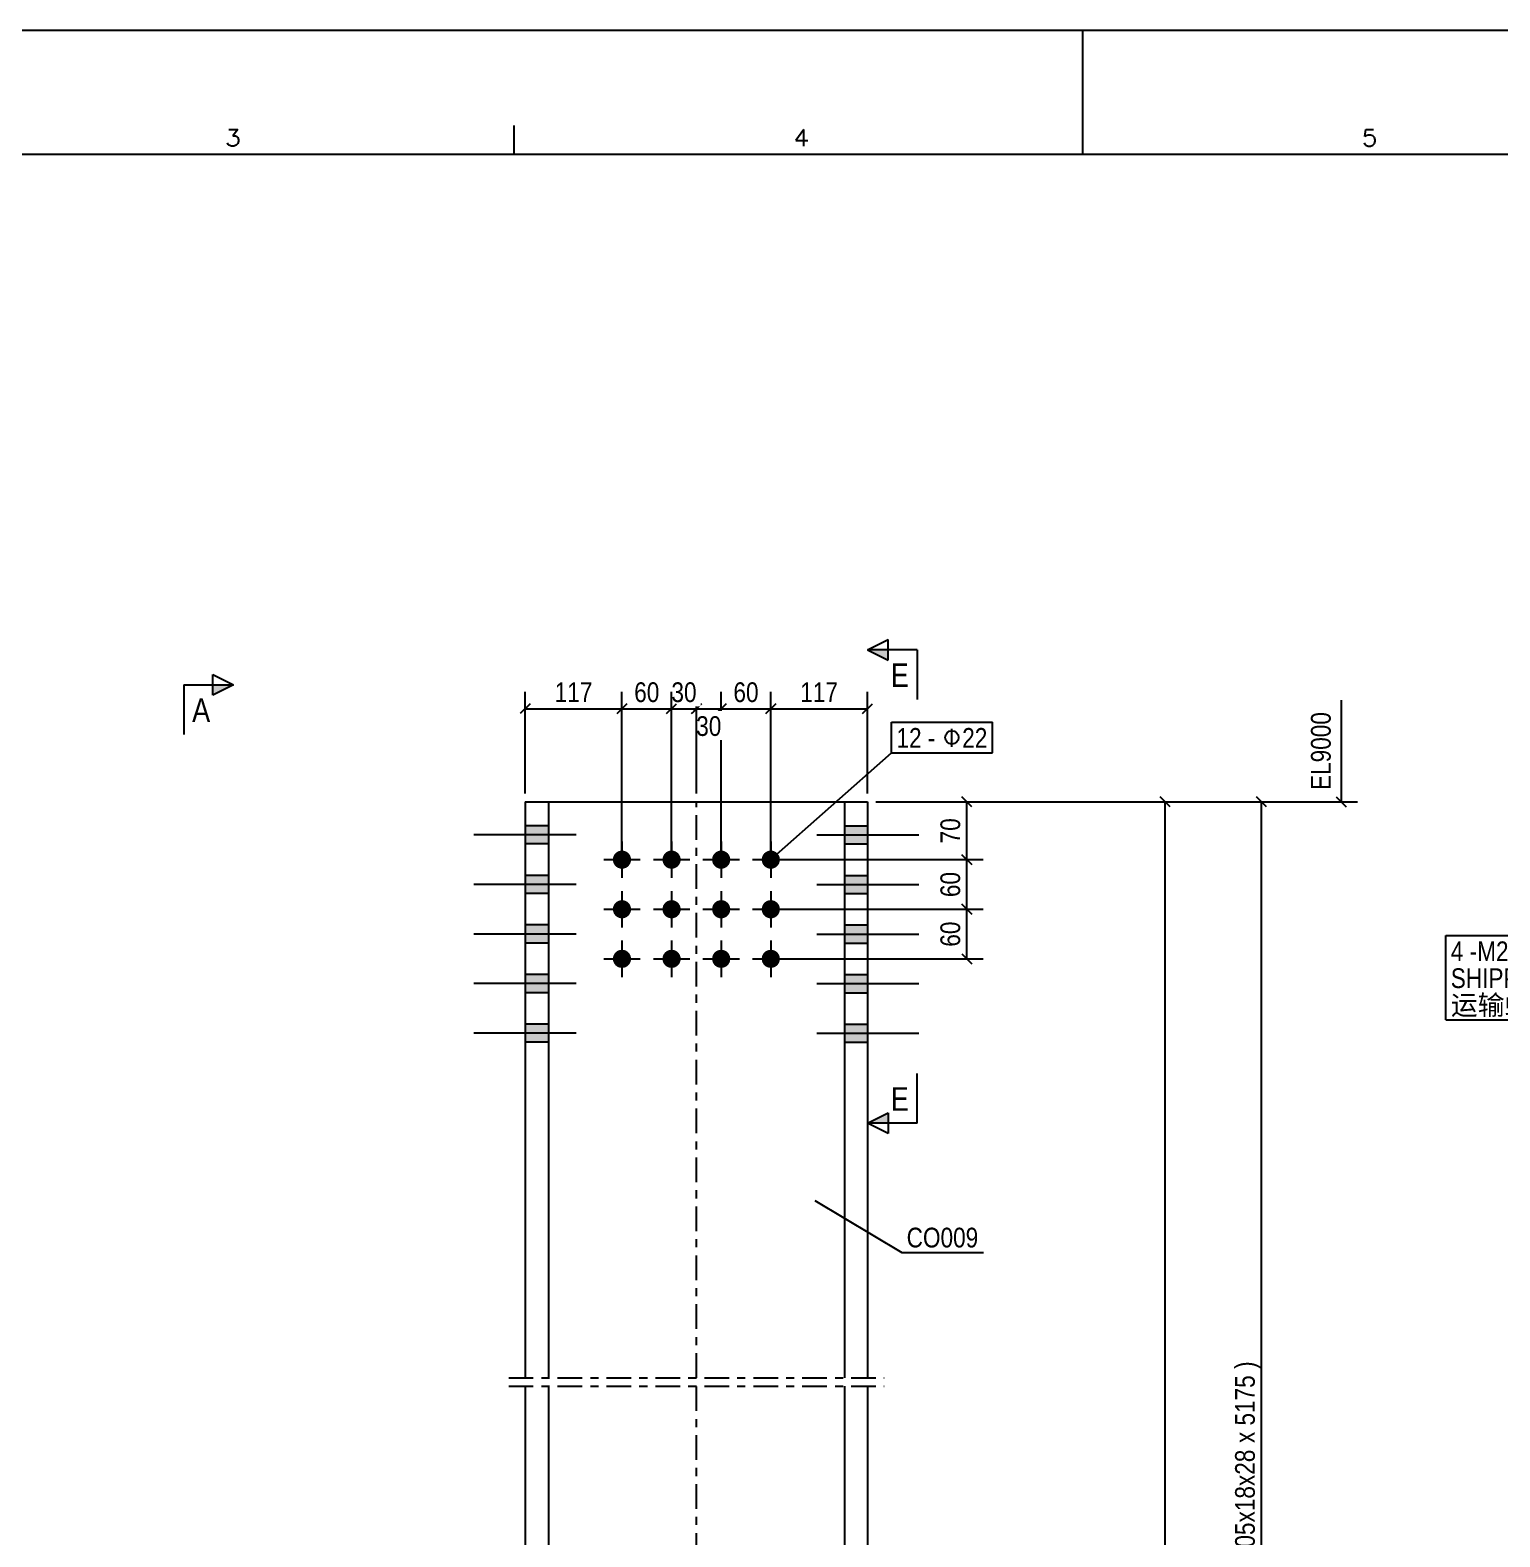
# Model space of a CAD drawing. Header units: millimetres. Extents: x -258 to 337, y -124 to 296.
# Drawn here: x -80.6 to 97.2, y 114.1 to 296.4 of the extents above; entities that cross this region are included whole.
import ezdxf

# ---------------------------------------------------------------- set-up
doc = ezdxf.new("R2010")
doc.units = ezdxf.units.MM
doc.linetypes.add('DXK_LINE_DOT3', pattern=[5.9187, 2.979, -0.9799, 0.9799, -0.9799])
doc.styles.add('Arial Narrow', font='ARIALN.TTF', dxfattribs={"height": 0.2})

# ---------------------------------------------------------------- blocks, each defined once
blk = doc.blocks.new('Unknown-234524341-28322')
at = {"color": 7, "linetype": 'Continuous'}
for p, q in [((-258.34, 296.37), (336.67, 296.37)), ((46.68, 296.37), (46.68, 281.35)), ((-22.07, 284.85), (-22.07, 281.35)), ((-56.62, 282.54), (-56.72, 282.73)), ((-56.53, 284.35), (-55.48, 284.35)), ((-55.48, 284.35), (-56.05, 283.59)), ((-56.05, 283.59), (-55.76, 283.59)), ((-55.76, 283.59), (-55.57, 283.49)), ((-55.48, 282.64), (-55.67, 282.44)), ((-55.57, 283.49), (-55.48, 283.4)), ((-55.48, 283.4), (-55.38, 283.11)), ((-55.38, 282.92), (-55.48, 282.64)), ((-55.38, 283.11), (-55.38, 282.92)), ((12.98, 284.35), (12.02, 283.02)), ((12.02, 283.02), (13.46, 283.02)), ((12.98, 282.35), (12.98, 284.35)), ((80.77, 282.73), (80.86, 282.54)), ((80.86, 283.49), (80.96, 284.35)), ((80.96, 283.59), (80.86, 283.49)), ((80.96, 284.35), (81.9, 284.35)), ((81.24, 283.68), (80.96, 283.59)), ((81.52, 283.68), (81.24, 283.68)), ((81.81, 283.59), (81.52, 283.68)), ((82, 283.4), (81.81, 283.59)), ((81.81, 282.44), (82, 282.64)), ((82.09, 283.11), (82, 283.4)), ((82, 282.64), (82.09, 282.92)), ((82.09, 282.92), (82.09, 283.11)), ((-228.29, 281.35), (321.63, 281.35)), ((-56.53, 282.44), (-56.62, 282.54)), ((-56.24, 282.35), (-56.53, 282.44)), ((-55.95, 282.35), (-56.24, 282.35)), ((-55.67, 282.44), (-55.95, 282.35)), ((80.86, 282.54), (80.96, 282.44)), ((80.96, 282.44), (81.24, 282.35)), ((81.24, 282.35), (81.52, 282.35)), ((81.52, 282.35), (81.81, 282.44))]:
    blk.add_line(p, q, dxfattribs=at)
blk = doc.blocks.new('Bolt-234524341-2439 - 2344')
at = {"linetype": 'Continuous'}
for points in [[(-7.9, 196, -1), (-10.1, 196, -1)], [(-1.9, 196, -1), (-4.1, 196, -1)], [(4.1, 196, -1), (1.9, 196, -1)], [(10.1, 196, -1), (7.9, 196, -1)], [(-7.9, 190, -1), (-10.1, 190, -1)], [(-1.9, 190, -1), (-4.1, 190, -1)], [(4.1, 190, -1), (1.9, 190, -1)], [(10.1, 190, -1), (7.9, 190, -1)], [(-7.9, 184, -1), (-10.1, 184, -1)], [(-1.9, 184, -1), (-4.1, 184, -1)], [(4.1, 184, -1), (1.9, 184, -1)], [(10.1, 184, -1), (7.9, 184, -1)]]:
    blk.add_hatch(color=3, dxfattribs=at).paths.add_polyline_path(points)
at = {"color": 3, "linetype": 'Continuous'}
for p, q in [((-9, 198.2), (-9, 193.8)), ((-3, 198.2), (-3, 193.8)), ((3, 198.2), (3, 193.8)), ((9, 198.2), (9, 193.8)), ((-11.2, 196), (-6.8, 196)), ((-5.2, 196), (-0.8, 196)), ((0.8, 196), (5.2, 196)), ((6.8, 196), (11.2, 196)), ((-9, 192.2), (-9, 187.8)), ((-3, 192.2), (-3, 187.8)), ((3, 192.2), (3, 187.8)), ((9, 192.2), (9, 187.8)), ((-11.2, 190), (-6.8, 190)), ((-5.2, 190), (-0.8, 190)), ((0.8, 190), (5.2, 190)), ((6.8, 190), (11.2, 190)), ((-9, 186.2), (-9, 181.8)), ((-3, 186.2), (-3, 181.8)), ((3, 186.2), (3, 181.8)), ((9, 186.2), (9, 181.8)), ((-11.2, 184), (-6.8, 184)), ((-5.2, 184), (-0.8, 184)), ((0.8, 184), (5.2, 184)), ((6.8, 184), (11.2, 184))]:
    blk.add_line(p, q, dxfattribs=at)
blk = doc.blocks.new('Part-234524341-2385 - 2344')
at = {"color": 2, "linetype": 'Continuous'}
for p, q in [((-20.7, 203), (20.7, 203)), ((-20.7, 203), (-20.7, 133.3)), ((-17.9, 203), (-17.9, 133.3)), ((17.9, 203), (17.9, 133.3)), ((20.7, 203), (20.7, 133.3)), ((-20.7, 132.3), (-20.7, 5)), ((-17.9, 132.3), (-17.9, 5)), ((17.9, 132.3), (17.9, 5)), ((20.7, 132.3), (20.7, 5))]:
    blk.add_line(p, q, dxfattribs=at)
at = {"color": 7, "linetype": 'DXK_LINE_DOT3'}
for p, q in [((0, 133.3), (0, 203)), ((0, 5), (0, 132.3))]:
    blk.add_line(p, q, dxfattribs=at)
at = {"color": 4, "linetype": 'DXK_LINE_DOT3'}
for p, q in [((-22.7, 133.3), (22.7, 133.3)), ((-22.7, 132.3), (22.7, 132.3))]:
    blk.add_line(p, q, dxfattribs=at)
blk = doc.blocks.new('Bolt-234524341-2435 - 2344')
at = {"linetype": 'Continuous'}
for points in [[(-17.9, 197.9), (-17.9, 200.1), (-20.7, 200.1), (-20.7, 197.9)], [(-17.9, 197.9), (-17.9, 200.1), (-20.7, 200.1), (-20.7, 197.9)], [(-17.9, 191.9), (-17.9, 194.1), (-20.7, 194.1), (-20.7, 191.9)], [(-17.9, 191.9), (-17.9, 194.1), (-20.7, 194.1), (-20.7, 191.9)], [(-17.9, 185.9), (-17.9, 188.1), (-20.7, 188.1), (-20.7, 185.9)], [(-17.9, 185.9), (-17.9, 188.1), (-20.7, 188.1), (-20.7, 185.9)], [(-17.9, 179.9), (-17.9, 182.1), (-20.7, 182.1), (-20.7, 179.9)], [(-17.9, 179.9), (-17.9, 182.1), (-20.7, 182.1), (-20.7, 179.9)], [(-17.9, 173.9), (-17.9, 176.1), (-20.7, 176.1), (-20.7, 173.9)], [(-17.9, 173.9), (-17.9, 176.1), (-20.7, 176.1), (-20.7, 173.9)]]:
    blk.add_hatch(color=3, dxfattribs=at).paths.add_polyline_path(points)
at = {"color": 3, "linetype": 'Continuous'}
for p, q in [((-14.56, 199), (-26.9, 199)), ((-14.56, 199), (-26.9, 199)), ((-17.9, 200.1), (-20.7, 200.1)), ((-17.9, 200.1), (-20.7, 200.1)), ((-17.9, 197.9), (-20.7, 197.9)), ((-17.9, 197.9), (-20.7, 197.9)), ((-17.9, 194.1), (-20.7, 194.1)), ((-17.9, 194.1), (-20.7, 194.1)), ((-14.56, 193), (-26.9, 193)), ((-14.56, 193), (-26.9, 193)), ((-17.9, 191.9), (-20.7, 191.9)), ((-17.9, 191.9), (-20.7, 191.9)), ((-17.9, 188.1), (-20.7, 188.1)), ((-17.9, 188.1), (-20.7, 188.1)), ((-14.56, 187), (-26.9, 187)), ((-14.56, 187), (-26.9, 187)), ((-17.9, 185.9), (-20.7, 185.9)), ((-17.9, 185.9), (-20.7, 185.9)), ((-14.56, 181), (-26.9, 181)), ((-14.56, 181), (-26.9, 181)), ((-17.9, 182.1), (-20.7, 182.1)), ((-17.9, 182.1), (-20.7, 182.1)), ((-17.9, 179.9), (-20.7, 179.9)), ((-17.9, 179.9), (-20.7, 179.9)), ((-17.9, 176.1), (-20.7, 176.1)), ((-17.9, 176.1), (-20.7, 176.1)), ((-14.56, 175), (-26.9, 175)), ((-14.56, 175), (-26.9, 175)), ((-17.9, 173.9), (-20.7, 173.9)), ((-17.9, 173.9), (-20.7, 173.9))]:
    blk.add_line(p, q, dxfattribs=at)
blk = doc.blocks.new('Bolt-234524341-2436 - 2344')
at = {"linetype": 'Continuous'}
for points in [[(20.7, 197.9), (20.7, 200.1), (17.9, 200.1), (17.9, 197.9)], [(20.7, 197.9), (20.7, 200.1), (17.9, 200.1), (17.9, 197.9)], [(20.7, 191.9), (20.7, 194.1), (17.9, 194.1), (17.9, 191.9)], [(20.7, 191.9), (20.7, 194.1), (17.9, 194.1), (17.9, 191.9)], [(20.7, 185.9), (20.7, 188.1), (17.9, 188.1), (17.9, 185.9)], [(20.7, 185.9), (20.7, 188.1), (17.9, 188.1), (17.9, 185.9)], [(20.7, 179.9), (20.7, 182.1), (17.9, 182.1), (17.9, 179.9)], [(20.7, 179.9), (20.7, 182.1), (17.9, 182.1), (17.9, 179.9)], [(20.7, 173.9), (20.7, 176.1), (17.9, 176.1), (17.9, 173.9)], [(20.7, 173.9), (20.7, 176.1), (17.9, 176.1), (17.9, 173.9)]]:
    blk.add_hatch(color=3, dxfattribs=at).paths.add_polyline_path(points)
at = {"color": 3, "linetype": 'Continuous'}
for p, q in [((14.56, 199), (26.9, 199)), ((14.56, 199), (26.9, 199)), ((17.9, 200.1), (20.7, 200.1)), ((17.9, 200.1), (20.7, 200.1)), ((17.9, 197.9), (20.7, 197.9)), ((17.9, 197.9), (20.7, 197.9)), ((17.9, 194.1), (20.7, 194.1)), ((17.9, 194.1), (20.7, 194.1)), ((14.56, 193), (26.9, 193)), ((14.56, 193), (26.9, 193)), ((17.9, 191.9), (20.7, 191.9)), ((17.9, 191.9), (20.7, 191.9)), ((17.9, 188.1), (20.7, 188.1)), ((17.9, 188.1), (20.7, 188.1)), ((14.56, 187), (26.9, 187)), ((14.56, 187), (26.9, 187)), ((17.9, 185.9), (20.7, 185.9)), ((17.9, 185.9), (20.7, 185.9)), ((14.56, 181), (26.9, 181)), ((14.56, 181), (26.9, 181)), ((17.9, 182.1), (20.7, 182.1)), ((17.9, 182.1), (20.7, 182.1)), ((17.9, 179.9), (20.7, 179.9)), ((17.9, 179.9), (20.7, 179.9)), ((17.9, 176.1), (20.7, 176.1)), ((17.9, 176.1), (20.7, 176.1)), ((14.56, 175), (26.9, 175)), ((14.56, 175), (26.9, 175)), ((17.9, 173.9), (20.7, 173.9)), ((17.9, 173.9), (20.7, 173.9))]:
    blk.add_line(p, q, dxfattribs=at)
blk = doc.blocks.new('Bolt-234524341-2437 - 2344')
at = {"linetype": 'Continuous'}
for points in [[(-17.9, 197.9), (-17.9, 200.1), (-20.7, 200.1), (-20.7, 197.9)], [(-17.9, 197.9), (-17.9, 200.1), (-20.7, 200.1), (-20.7, 197.9)], [(-17.9, 191.9), (-17.9, 194.1), (-20.7, 194.1), (-20.7, 191.9)], [(-17.9, 191.9), (-17.9, 194.1), (-20.7, 194.1), (-20.7, 191.9)], [(-17.9, 185.9), (-17.9, 188.1), (-20.7, 188.1), (-20.7, 185.9)], [(-17.9, 185.9), (-17.9, 188.1), (-20.7, 188.1), (-20.7, 185.9)], [(-17.9, 179.9), (-17.9, 182.1), (-20.7, 182.1), (-20.7, 179.9)], [(-17.9, 179.9), (-17.9, 182.1), (-20.7, 182.1), (-20.7, 179.9)], [(-17.9, 173.9), (-17.9, 176.1), (-20.7, 176.1), (-20.7, 173.9)], [(-17.9, 173.9), (-17.9, 176.1), (-20.7, 176.1), (-20.7, 173.9)]]:
    blk.add_hatch(color=3, dxfattribs=at).paths.add_polyline_path(points)
at = {"color": 3, "linetype": 'Continuous'}
for p, q in [((-14.56, 199), (-26.9, 199)), ((-14.56, 199), (-26.9, 199)), ((-17.9, 200.1), (-20.7, 200.1)), ((-17.9, 200.1), (-20.7, 200.1)), ((-17.9, 197.9), (-20.7, 197.9)), ((-17.9, 197.9), (-20.7, 197.9)), ((-17.9, 194.1), (-20.7, 194.1)), ((-17.9, 194.1), (-20.7, 194.1)), ((-14.56, 193), (-26.9, 193)), ((-14.56, 193), (-26.9, 193)), ((-17.9, 191.9), (-20.7, 191.9)), ((-17.9, 191.9), (-20.7, 191.9)), ((-17.9, 188.1), (-20.7, 188.1)), ((-17.9, 188.1), (-20.7, 188.1)), ((-14.56, 187), (-26.9, 187)), ((-14.56, 187), (-26.9, 187)), ((-17.9, 185.9), (-20.7, 185.9)), ((-17.9, 185.9), (-20.7, 185.9)), ((-14.56, 181), (-26.9, 181)), ((-14.56, 181), (-26.9, 181)), ((-17.9, 182.1), (-20.7, 182.1)), ((-17.9, 182.1), (-20.7, 182.1)), ((-17.9, 179.9), (-20.7, 179.9)), ((-17.9, 179.9), (-20.7, 179.9)), ((-17.9, 176.1), (-20.7, 176.1)), ((-17.9, 176.1), (-20.7, 176.1)), ((-14.56, 175), (-26.9, 175)), ((-14.56, 175), (-26.9, 175)), ((-17.9, 173.9), (-20.7, 173.9)), ((-17.9, 173.9), (-20.7, 173.9))]:
    blk.add_line(p, q, dxfattribs=at)
blk = doc.blocks.new('Bolt-234524341-2438 - 2344')
at = {"linetype": 'Continuous'}
for points in [[(20.7, 197.9), (20.7, 200.1), (17.9, 200.1), (17.9, 197.9)], [(20.7, 197.9), (20.7, 200.1), (17.9, 200.1), (17.9, 197.9)], [(20.7, 191.9), (20.7, 194.1), (17.9, 194.1), (17.9, 191.9)], [(20.7, 191.9), (20.7, 194.1), (17.9, 194.1), (17.9, 191.9)], [(20.7, 185.9), (20.7, 188.1), (17.9, 188.1), (17.9, 185.9)], [(20.7, 185.9), (20.7, 188.1), (17.9, 188.1), (17.9, 185.9)], [(20.7, 179.9), (20.7, 182.1), (17.9, 182.1), (17.9, 179.9)], [(20.7, 179.9), (20.7, 182.1), (17.9, 182.1), (17.9, 179.9)], [(20.7, 173.9), (20.7, 176.1), (17.9, 176.1), (17.9, 173.9)], [(20.7, 173.9), (20.7, 176.1), (17.9, 176.1), (17.9, 173.9)]]:
    blk.add_hatch(color=3, dxfattribs=at).paths.add_polyline_path(points)
at = {"color": 3, "linetype": 'Continuous'}
for p, q in [((14.56, 199), (26.9, 199)), ((14.56, 199), (26.9, 199)), ((17.9, 200.1), (20.7, 200.1)), ((17.9, 200.1), (20.7, 200.1)), ((17.9, 197.9), (20.7, 197.9)), ((17.9, 197.9), (20.7, 197.9)), ((17.9, 194.1), (20.7, 194.1)), ((17.9, 194.1), (20.7, 194.1)), ((14.56, 193), (26.9, 193)), ((14.56, 193), (26.9, 193)), ((17.9, 191.9), (20.7, 191.9)), ((17.9, 191.9), (20.7, 191.9)), ((17.9, 188.1), (20.7, 188.1)), ((17.9, 188.1), (20.7, 188.1)), ((14.56, 187), (26.9, 187)), ((14.56, 187), (26.9, 187)), ((17.9, 185.9), (20.7, 185.9)), ((17.9, 185.9), (20.7, 185.9)), ((14.56, 181), (26.9, 181)), ((14.56, 181), (26.9, 181)), ((17.9, 182.1), (20.7, 182.1)), ((17.9, 182.1), (20.7, 182.1)), ((17.9, 179.9), (20.7, 179.9)), ((17.9, 179.9), (20.7, 179.9)), ((17.9, 176.1), (20.7, 176.1)), ((17.9, 176.1), (20.7, 176.1)), ((14.56, 175), (26.9, 175)), ((14.56, 175), (26.9, 175)), ((17.9, 173.9), (20.7, 173.9)), ((17.9, 173.9), (20.7, 173.9))]:
    blk.add_line(p, q, dxfattribs=at)
blk = doc.blocks.new('StraightDimension-234524341-3884 - 2344')
at = {"color": 7, "linetype": 'Continuous'}
for p, q in [((10, 190), (34.7, 190)), ((33.3, 189.4), (32.1, 190.6)), ((32.7, 184), (32.7, 190)), ((32.1, 184.6), (33.3, 183.4)), ((10, 184), (34.7, 184))]:
    blk.add_line(p, q, dxfattribs=at)
at = {"color": 0}
blk.add_wipeout([(32.4, 189.02), (28.9, 189.02), (28.9, 184.97), (32.4, 184.97)], dxfattribs=at)
at = {"color": 4, "style": 'Arial Narrow'}
blk.add_text('60', height=2.386, rotation=90.0002, dxfattribs=at).set_placement((31.9, 185.47))
blk = doc.blocks.new('StraightDimension-234524341-3883 - 2344')
at = {"color": 7, "linetype": 'Continuous'}
for p, q in [((10, 196), (34.7, 196)), ((33.3, 195.4), (32.1, 196.6)), ((32.7, 190), (32.7, 196)), ((10, 190), (34.7, 190)), ((32.1, 190.6), (33.3, 189.4))]:
    blk.add_line(p, q, dxfattribs=at)
at = {"color": 0}
blk.add_wipeout([(32.4, 195.02), (28.9, 195.02), (28.9, 190.97), (32.4, 190.97)], dxfattribs=at)
at = {"color": 4, "style": 'Arial Narrow'}
blk.add_text('60', height=2.386, rotation=90.0002, dxfattribs=at).set_placement((31.9, 191.47))
blk = doc.blocks.new('StraightDimension-234524341-3882 - 2344')
at = {"color": 7, "linetype": 'Continuous'}
for p, q in [((21.7, 203), (34.7, 203)), ((33.3, 202.4), (32.1, 203.6)), ((32.7, 196), (32.7, 203)), ((10, 196), (34.7, 196)), ((32.1, 196.6), (33.3, 195.4))]:
    blk.add_line(p, q, dxfattribs=at)
at = {"color": 0}
blk.add_wipeout([(32.4, 201.52), (28.9, 201.52), (28.9, 197.47), (32.4, 197.47)], dxfattribs=at)
at = {"color": 4, "style": 'Arial Narrow'}
blk.add_text('70', height=2.386, rotation=90.0002, dxfattribs=at).set_placement((31.9, 197.97))
blk = doc.blocks.new('StraightDimension-234524341-4947 - 2344')
at = {"color": 7, "linetype": 'Continuous'}
for p, q in [((21.7, 203), (70.34, 203)), ((68.94, 202.4), (67.74, 203.6)), ((68.34, -15), (68.34, 203))]:
    blk.add_line(p, q, dxfattribs=at)
at = {"color": 0}
blk.add_wipeout([(67.54, 124.66), (65.04, 124.66), (65.04, 100.76), (67.54, 100.76)], dxfattribs=at)
blk.add_wipeout([(67.54, 124.66), (65.04, 124.66), (65.04, 100.76), (67.54, 100.76)], dxfattribs=at)
at = {"color": 4, "style": 'Arial Narrow'}
blk.add_text('HW414x405x18x28', height=2.3861, rotation=90.0002, dxfattribs=at).set_placement((67.54, 100.76))
at = {"color": 0}
blk.add_wipeout([(67.54, 126.78), (65.04, 126.78), (65.04, 125.41), (67.54, 125.41)], dxfattribs=at)
blk.add_wipeout([(67.54, 126.78), (65.04, 126.78), (65.04, 125.41), (67.54, 125.41)], dxfattribs=at)
blk.add_wipeout([(67.54, 133.63), (65.04, 133.63), (65.04, 127.53), (67.54, 127.53)], dxfattribs=at)
blk.add_wipeout([(67.54, 133.63), (65.04, 133.63), (65.04, 127.53), (67.54, 127.53)], dxfattribs=at)
at = {"color": 4, "style": 'Arial Narrow'}
blk.add_text('x', height=2.39, rotation=90.0002, dxfattribs=at).set_placement((67.54, 125.41))
at = {"color": 0}
blk.add_wipeout([(67.54, 135.29), (65.04, 135.29), (65.04, 134.38), (67.54, 134.38)], dxfattribs=at)
blk.add_wipeout([(67.54, 135.29), (65.04, 135.29), (65.04, 134.38), (67.54, 134.38)], dxfattribs=at)
at = {"color": 4, "style": 'Arial Narrow'}
for s, height, p in [(')', 2.39, (67.54, 134.38)), ('5175', 2.386, (67.54, 127.53))]:
    blk.add_text(s, height=height, rotation=90.0002, dxfattribs=at).set_placement(p)
blk = doc.blocks.new('StraightDimension-234524341-4959 - 2344')
at = {"color": 7, "linetype": 'Continuous'}
for p, q in [((77.97, 215.31), (77.97, 203)), ((21.7, 203), (79.97, 203)), ((77.37, 203.6), (78.57, 202.4))]:
    blk.add_line(p, q, dxfattribs=at)
at = {"color": 0}
blk.add_wipeout([(77.22, 214.38), (73.72, 214.38), (73.72, 203.93), (77.22, 203.93)], dxfattribs=at)
at = {"color": 4, "style": 'Arial Narrow'}
blk.add_text('EL9000', height=2.386, rotation=90.0002, dxfattribs=at).set_placement((76.72, 204.43))
blk = doc.blocks.new('StraightDimension-234524341-7719 - 2344')
at = {"color": 7, "linetype": 'Continuous'}
for p, q in [((9, 197), (9, 216.32)), ((20.7, 204), (20.7, 216.32)), ((9.6, 214.87), (8.4, 213.67)), ((9, 214.27), (20.7, 214.27)), ((20.1, 213.67), (21.3, 214.87))]:
    blk.add_line(p, q, dxfattribs=at)
at = {"color": 0}
blk.add_wipeout([(17.64, 214.57), (17.64, 218.07), (12.06, 218.07), (12.06, 214.57)], dxfattribs=at)
at = {"color": 4, "style": 'Arial Narrow'}
blk.add_text('117', height=2.386, dxfattribs=at).set_placement((12.56, 215.07))
blk = doc.blocks.new('StraightDimension-234524341-7720 - 2344')
at = {"color": 7, "linetype": 'Continuous'}
for p, q in [((3, 197), (3, 216.32)), ((9, 197), (9, 216.32)), ((3.6, 214.87), (2.4, 213.67)), ((3, 214.27), (9, 214.27)), ((8.4, 213.67), (9.6, 214.87))]:
    blk.add_line(p, q, dxfattribs=at)
at = {"color": 0}
blk.add_wipeout([(8.02, 214.57), (8.02, 218.07), (3.98, 218.07), (3.98, 214.57)], dxfattribs=at)
at = {"color": 4, "style": 'Arial Narrow'}
blk.add_text('60', height=2.386, dxfattribs=at).set_placement((4.48, 215.07))
blk = doc.blocks.new('StraightDimension-234524341-7721 - 2344')
at = {"color": 7, "linetype": 'Continuous'}
for p, q in [((0, 204), (0, 216.27)), ((3, 197), (3, 216.27)), ((-0.6, 213.67), (0.6, 214.87)), ((0, 214.27), (3, 214.27)), ((3.6, 214.87), (2.4, 213.67))]:
    blk.add_line(p, q, dxfattribs=at)
at = {"color": 0}
blk.add_wipeout([(3.52, 210.47), (3.52, 213.97), (-0.52, 213.97), (-0.52, 210.47)], dxfattribs=at)
at = {"color": 4, "style": 'Arial Narrow'}
blk.add_text('30', height=2.386, dxfattribs=at).set_placement((-0.02, 210.97))
blk = doc.blocks.new('StraightDimension-234524341-7722 - 2344')
at = {"color": 7, "linetype": 'Continuous'}
for p, q in [((-3, 197), (-3, 216.32)), ((0, 204), (0, 216.32)), ((-3.6, 213.67), (-2.4, 214.87)), ((-3, 214.27), (0, 214.27)), ((0.6, 214.87), (-0.6, 213.67))]:
    blk.add_line(p, q, dxfattribs=at)
at = {"color": 0}
blk.add_wipeout([(0.52, 214.57), (0.52, 218.07), (-3.52, 218.07), (-3.52, 214.57)], dxfattribs=at)
at = {"color": 4, "style": 'Arial Narrow'}
blk.add_text('30', height=2.386, dxfattribs=at).set_placement((-3.02, 215.07))
blk = doc.blocks.new('StraightDimension-234524341-7723 - 2344')
at = {"color": 7, "linetype": 'Continuous'}
for p, q in [((-9, 197), (-9, 216.32)), ((-3, 197), (-3, 216.32)), ((-8.4, 214.87), (-9.6, 213.67)), ((-9, 214.27), (-3, 214.27)), ((-3.6, 213.67), (-2.4, 214.87))]:
    blk.add_line(p, q, dxfattribs=at)
at = {"color": 0}
blk.add_wipeout([(-3.98, 214.57), (-3.98, 218.07), (-8.02, 218.07), (-8.02, 214.57)], dxfattribs=at)
at = {"color": 4, "style": 'Arial Narrow'}
blk.add_text('60', height=2.386, dxfattribs=at).set_placement((-7.52, 215.07))
blk = doc.blocks.new('StraightDimension-234524341-7724 - 2344')
at = {"color": 7, "linetype": 'Continuous'}
for p, q in [((-20.7, 204), (-20.7, 216.32)), ((-9, 197), (-9, 216.32)), ((-20.1, 214.87), (-21.3, 213.67)), ((-20.7, 214.27), (-9, 214.27)), ((-9.6, 213.67), (-8.4, 214.87))]:
    blk.add_line(p, q, dxfattribs=at)
at = {"color": 0}
blk.add_wipeout([(-12.06, 214.57), (-12.06, 218.07), (-17.64, 218.07), (-17.64, 214.57)], dxfattribs=at)
at = {"color": 4, "style": 'Arial Narrow'}
blk.add_text('117', height=2.386, dxfattribs=at).set_placement((-17.14, 215.07))
blk = doc.blocks.new('StraightDimension-234524341-7862 - 2344')
at = {"color": 7, "linetype": 'Continuous'}
for p, q in [((21.7, 203), (58.7, 203)), ((57.3, 202.4), (56.1, 203.6)), ((56.7, 5), (56.7, 203))]:
    blk.add_line(p, q, dxfattribs=at)
blk = doc.blocks.new('Mark-234524341-2522 - 2344')
at = {"color": 0}
blk.add_wipeout([(34.11, 149.08), (34.11, 151.58), (25.43, 151.58), (25.43, 149.08)], dxfattribs=at)
blk.add_wipeout([(34.11, 149.08), (34.11, 151.58), (25.43, 151.58), (25.43, 149.08)], dxfattribs=at)
at = {"color": 7, "linetype": 'Continuous'}
for p, q in [((14.31, 154.77), (24.83, 148.48)), ((24.83, 148.48), (34.71, 148.48))]:
    blk.add_line(p, q, dxfattribs=at)
at = {"color": 3, "style": 'Arial Narrow'}
blk.add_text('CO009', height=2.386, dxfattribs=at).set_placement((25.43, 149.08))
blk = doc.blocks.new('Mark-234524341-3948 - 2344')
at = {"color": 0}
blk.add_wipeout([(27.24, 209.54), (27.24, 212.04), (24.2, 212.04), (24.2, 209.54)], dxfattribs=at)
blk.add_wipeout([(27.24, 209.54), (27.24, 212.04), (24.2, 212.04), (24.2, 209.54)], dxfattribs=at)
at = {"color": 7, "linetype": 'Continuous'}
for p, q in [((23.6, 208.94), (23.6, 212.64)), ((9, 196), (23.6, 208.94))]:
    blk.add_line(p, q, dxfattribs=at)
at = {"color": 0}
blk.add_wipeout([(28.9, 209.54), (28.9, 212.04), (27.99, 212.04), (27.99, 209.54)], dxfattribs=at)
blk.add_wipeout([(28.9, 209.54), (28.9, 212.04), (27.99, 212.04), (27.99, 209.54)], dxfattribs=at)
at = {"color": 3, "style": 'Arial Narrow'}
blk.add_text('12', height=2.386, dxfattribs=at).set_placement((24.2, 209.54))
at = {"color": 0}
blk.add_wipeout([(32.15, 209.54), (32.15, 212.04), (29.65, 212.04), (29.65, 209.54)], dxfattribs=at)
at = {"color": 3, "linetype": 'Continuous'}
blk.add_line((30.9, 209.66), (30.9, 211.85), dxfattribs=at)
at = {"color": 3, "style": 'Arial Narrow'}
blk.add_text('-', height=2.39, dxfattribs=at).set_placement((27.99, 209.54))
at = {"color": 0}
blk.add_wipeout([(35.2, 209.54), (35.2, 212.04), (32.15, 212.04), (32.15, 209.54)], dxfattribs=at)
blk.add_wipeout([(35.2, 209.54), (35.2, 212.04), (32.15, 212.04), (32.15, 209.54)], dxfattribs=at)
at = {"color": 7, "linetype": 'Continuous'}
for p, q in [((23.6, 212.64), (35.8, 212.64)), ((35.8, 208.94), (35.8, 212.64)), ((23.6, 208.94), (35.8, 208.94))]:
    blk.add_line(p, q, dxfattribs=at)
at = {"color": 3, "linetype": 'Continuous'}
blk.add_circle((30.9, 210.79), 0.812, dxfattribs=at)
at = {"color": 3, "style": 'Arial Narrow'}
blk.add_text('22', height=2.386, dxfattribs=at).set_placement((32.15, 209.54))
blk = doc.blocks.new('SectionMark-234524341-5516 - 2344')
at = {"color": 6, "linetype": 'Continuous'}
for p, q in [((20.7, 221.38), (23.2, 222.63)), ((26.7, 221.38), (20.7, 221.38)), ((26.7, 221.38), (26.7, 215.38)), ((26.7, 164.11), (26.7, 170.11)), ((26.7, 164.11), (20.7, 164.11)), ((23.2, 162.86), (20.7, 164.11))]:
    blk.add_line(p, q, dxfattribs=at)
at = {"color": 0, "linetype": 'Continuous'}
for points in [[(25.7, 216.88), (25.7, 219.88), (23.51, 219.88), (23.51, 216.88)], [(25.7, 165.61), (25.7, 168.61), (23.51, 168.61), (23.51, 165.61)]]:
    blk.add_wipeout(points, dxfattribs=at)
at = {"linetype": 'Continuous'}
for points in [[(23.2, 221.38), (23.2, 220.13), (20.7, 221.38)], [(23.2, 165.36), (23.2, 164.11), (20.7, 164.11)]]:
    blk.add_hatch(color=6, dxfattribs=at).paths.add_polyline_path(points)
at = {"color": 6, "linetype": 'Continuous'}
for p, q in [((23.2, 220.13), (23.2, 222.63)), ((20.7, 221.38), (23.2, 220.13)), ((20.7, 164.11), (23.2, 165.36)), ((23.2, 165.36), (23.2, 162.86))]:
    blk.add_line(p, q, dxfattribs=at)
at = {"color": 6, "linetype": 'Continuous', "style": 'Arial Narrow'}
for p in [(23.51, 216.88), (23.51, 165.61)]:
    blk.add_text('E', height=2.86, dxfattribs=at).set_placement(p)
blk = doc.blocks.new('SectionMark-234524341-3213 - 2344')
at = {"color": 6, "linetype": 'Continuous'}
for p, q in [((-61.99, 217.16), (-61.99, 211.16)), ((-61.99, 217.16), (-55.99, 217.16)), ((-58.49, 218.41), (-55.99, 217.16))]:
    blk.add_line(p, q, dxfattribs=at)
at = {"color": 0, "linetype": 'Continuous'}
blk.add_wipeout([(-58.8, 212.66), (-58.8, 215.66), (-60.99, 215.66), (-60.99, 212.66)], dxfattribs=at)
at = {"linetype": 'Continuous'}
blk.add_hatch(color=6, dxfattribs=at).paths.add_polyline_path([(-58.49, 215.91), (-58.49, 217.16), (-55.99, 217.16)])
at = {"color": 6, "linetype": 'Continuous'}
for p, q in [((-58.49, 215.91), (-58.49, 218.41)), ((-55.99, 217.16), (-58.49, 215.91))]:
    blk.add_line(p, q, dxfattribs=at)
at = {"color": 6, "linetype": 'Continuous', "style": 'Arial Narrow'}
blk.add_text('A', height=2.86, dxfattribs=at).set_placement((-60.99, 212.66))
blk = doc.blocks.new('MarkSet-234524341-4198 - 3465')
at = {"color": 7, "linetype": 'Continuous'}
blk.add_line((132.01, 157.8), (114.67, 176.62), dxfattribs=at)
at = {"color": 0}
blk.add_wipeout([(92.76, 183.72), (92.76, 186.22), (91.24, 186.22), (91.24, 183.72)], dxfattribs=at)
blk.add_wipeout([(92.76, 183.72), (92.76, 186.22), (91.24, 186.22), (91.24, 183.72)], dxfattribs=at)
blk.add_wipeout([(94.43, 183.72), (94.43, 186.22), (93.51, 186.22), (93.51, 183.72)], dxfattribs=at)
blk.add_wipeout([(94.43, 183.72), (94.43, 186.22), (93.51, 186.22), (93.51, 183.72)], dxfattribs=at)
blk.add_wipeout([(96.71, 183.72), (96.71, 186.22), (94.43, 186.22), (94.43, 183.72)], dxfattribs=at)
blk.add_wipeout([(96.71, 183.72), (96.71, 186.22), (94.43, 186.22), (94.43, 183.72)], dxfattribs=at)
at = {"color": 3, "style": 'Arial Narrow'}
blk.add_text('-', height=2.39, dxfattribs=at).set_placement((93.51, 183.72))
at = {"color": 0}
blk.add_wipeout([(99.75, 183.72), (99.75, 186.22), (96.71, 186.22), (96.71, 183.72)], dxfattribs=at)
blk.add_wipeout([(99.75, 183.72), (99.75, 186.22), (96.71, 186.22), (96.71, 183.72)], dxfattribs=at)
at = {"color": 7, "linetype": 'Continuous'}
blk.add_line((90.64, 186.82), (114.67, 186.82), dxfattribs=at)
at = {"color": 0}
blk.add_wipeout([(114.07, 180.47), (114.07, 182.97), (91.24, 182.97), (91.24, 180.47)], dxfattribs=at)
blk.add_wipeout([(114.07, 180.47), (114.07, 182.97), (91.24, 182.97), (91.24, 180.47)], dxfattribs=at)
at = {"color": 7, "linetype": 'Continuous'}
blk.add_line((114.67, 176.62), (114.67, 186.82), dxfattribs=at)
at = {"color": 3, "style": 'Arial Narrow'}
for s, height, p in [('4', 2.39, (91.24, 183.72)), ('M', 2.39, (94.43, 183.72)), ('24', 2.386, (96.71, 183.72))]:
    blk.add_text(s, height=height, dxfattribs=at).set_placement(p)
at = {"color": 0}
blk.add_wipeout([(104.6, 177.22), (104.6, 179.72), (91.24, 179.72), (91.24, 177.22)], dxfattribs=at)
blk.add_wipeout([(104.6, 177.22), (104.6, 179.72), (91.24, 179.72), (91.24, 177.22)], dxfattribs=at)
at = {"color": 7, "linetype": 'Continuous'}
for q in [(90.64, 186.82), (114.67, 176.62)]:
    blk.add_line((90.64, 176.62), q, dxfattribs=at)
at = {"color": 3, "style": 'Arial Narrow'}
for s, height, p in [('SHIPPING BOLTS', 2.3861, (91.24, 180.47)), ('运输螺栓', 2.386, (91.24, 177.22))]:
    blk.add_text(s, height=height, dxfattribs=at).set_placement(p)

msp = doc.modelspace()

# ---------------------------------------------------------------- block references
for name in ['Unknown-234524341-28322', 'Part-234524341-2385 - 2344', 'Bolt-234524341-2435 - 2344', 'Bolt-234524341-2437 - 2344', 'Bolt-234524341-2436 - 2344', 'Bolt-234524341-2438 - 2344', 'Bolt-234524341-2439 - 2344']:
    msp.add_blockref(name, (0, 0))

# ---------------------------------------------------------------- next in the draw order: block references
for name in ['SectionMark-234524341-3213 - 2344', 'StraightDimension-234524341-3884 - 2344', 'MarkSet-234524341-4198 - 3465']:
    msp.add_blockref(name, (0, 0))

# ---------------------------------------------------------------- next in the draw order: block references
msp.add_blockref('StraightDimension-234524341-3883 - 2344', (0, 0))

# ---------------------------------------------------------------- next in the draw order: block references
msp.add_blockref('StraightDimension-234524341-3882 - 2344', (0, 0))

# ---------------------------------------------------------------- next in the draw order: block references
msp.add_blockref('StraightDimension-234524341-4947 - 2344', (0, 0))

# ---------------------------------------------------------------- next in the draw order: block references
msp.add_blockref('StraightDimension-234524341-4959 - 2344', (0, 0))

# ---------------------------------------------------------------- next in the draw order: block references
msp.add_blockref('StraightDimension-234524341-7719 - 2344', (0, 0))

# ---------------------------------------------------------------- next in the draw order: block references
for name in ['StraightDimension-234524341-7720 - 2344', 'StraightDimension-234524341-7862 - 2344']:
    msp.add_blockref(name, (0, 0))

# ---------------------------------------------------------------- next in the draw order: block references
for name in ['StraightDimension-234524341-7721 - 2344', 'Mark-234524341-3948 - 2344', 'Mark-234524341-2522 - 2344']:
    msp.add_blockref(name, (0, 0))

# ---------------------------------------------------------------- next in the draw order: block references
for name in ['SectionMark-234524341-5516 - 2344', 'StraightDimension-234524341-7722 - 2344']:
    msp.add_blockref(name, (0, 0))

# ---------------------------------------------------------------- next in the draw order: block references
msp.add_blockref('StraightDimension-234524341-7723 - 2344', (0, 0))

# ---------------------------------------------------------------- next in the draw order: block references
msp.add_blockref('StraightDimension-234524341-7724 - 2344', (0, 0))

doc.saveas('drawing.dxf')
